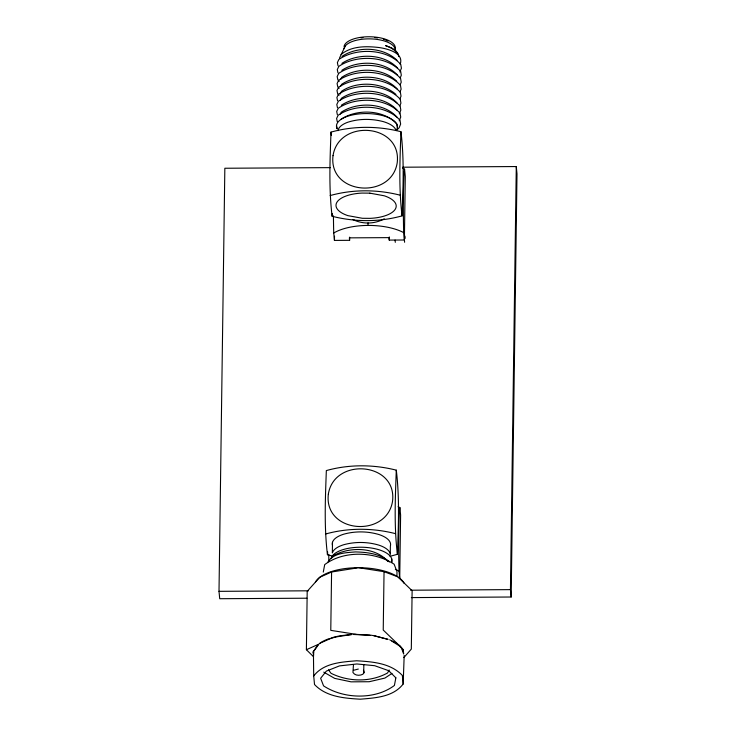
<?xml version="1.0" encoding="UTF-8"?>
<svg xmlns="http://www.w3.org/2000/svg" width="736" height="736" viewBox="0 0 736 736"><rect width="100%" height="100%" fill="white"/><g stroke="black" fill="none" stroke-linecap="round" stroke-linejoin="round"><path stroke-width="1.1" d="M306.921 598.212L219.714 598.718L219.006 591.33L224.839 168.25L330.4 167.633M313.591 656.797L306.397 649.713L307.197 591.348L319.792 577.263L331.586 572.001L358.616 567.704L384.045 571.688L397.744 576.803L412.123 590.741L411.314 649.097L403.88 657.561M349.646 237.148L349.6 240.322L334.448 240.414L334.503 236.182M331.586 572.001L330.777 630.356L356.206 634.349L372.112 635.324M332.488 542.322L332.35 552.902A29.173 12.31 0.8 0 1 343.381 544.833C354.936 541.567 367.402 541.724 378.893 545.137A29.173 12.31 0.8 0 1 390.181 553.398M363.832 664.682L363.722 672.722L363.483 670.266L364.072 672.824L362.756 674.296C359.619 675.869 354.954 675.731 352.949 672.474L353.464 664.571M368 225.428L368.037 222.852M384.045 571.688L383.235 630.053L397.854 644.129A45.503 19.21 0.8 0 1 399.887 645.748L400.568 646.622M402.785 168.268A43.755 18.474 0.8 0 1 404.561 169.151L405.269 176.539L404.395 240L389.243 240.092L389.28 236.918M390.264 554.502L390.374 546.038A29.173 12.31 0.8 0 0 379.04 534.566C367.549 531.144 355.083 530.996 343.528 534.253A29.173 12.31 0.8 0 0 332.543 545.542M396.934 576.178L396.989 571.66L394.137 564.218C374.56 551.338 343.767 550.298 324.696 564.622L323.279 572.093M411.332 597.595L511.161 597.016L510.453 589.628L516.286 166.548L402.684 167.21M511.161 597.016L516.994 173.935L516.286 166.548M339.535 57.969L345.359 45.88M319.341 643.531L313.416 651.636L313.702 675.97L314.52 684.517C326.26 696.909 344.246 698.225 360.281 699.2C375.369 697.921 393.162 697.066 403.172 684.002L404.184 655.454M331.007 132.112C329.976 160.144 328.725 188.361 332.12 216.274C354.853 222.07 379.445 222.198 402.068 215.86C403.098 187.827 404.349 159.62 400.954 131.707C378.221 125.902 353.63 125.773 331.007 132.112L331.32 135.378M332.12 216.274L332.304 213.514M332.037 555.993L327.456 554.732L327.64 551.972M400.954 131.707C399.924 159.73 398.673 187.947 402.068 215.86M327.456 554.732C324.061 526.82 325.312 498.603 326.342 470.58C348.965 464.241 373.557 464.361 396.29 470.166C395.26 498.198 394.008 526.415 397.403 554.318L390.025 556.306M397.403 554.318C398.434 526.295 399.685 498.079 396.29 470.166M400.163 64.299C404.34 52.845 387.182 48.686 379.049 47.536C366.316 46.028 351.422 45.871 341.062 54.519M399.887 71.972L401.414 68.227L400.752 64.4C386.566 48.447 355.939 47.656 338.891 59.432L337.373 62.597L338.036 65.835M400.172 78.016L401.313 75.201L400.66 71.383C386.464 55.43 355.847 54.639 338.799 66.406L337.281 69.58L337.944 72.818M400.071 84.999L401.221 82.184L400.559 78.356C386.372 62.404 355.746 61.622 338.707 73.388L337.18 76.562L337.852 79.801L339.25 81.337M399.979 91.982L401.12 89.166L400.467 85.339C386.271 69.386 355.654 68.595 338.606 80.371L337.088 83.536L337.75 86.784L339.149 88.32M399.878 98.955L401.028 96.149L400.375 92.322C386.179 76.369 355.552 75.578 338.514 87.354L336.987 90.519L337.658 93.766L339.057 95.303M399.786 105.938L400.927 103.123L400.274 99.305C386.078 83.352 355.46 82.561 338.413 94.328L336.895 97.502L337.557 100.74M399.308 113.859L400.835 110.106L400.182 106.288C385.986 90.335 355.359 89.544 338.321 101.31L336.803 104.484L337.465 107.723M399.206 120.842L400.734 117.088L400.08 113.261C385.885 97.308 355.267 96.526 338.22 108.293L336.702 111.458L337.364 114.706M340.796 79.212L341.706 77.335C357.402 66.838 383.134 67.795 396.75 81.264M340.694 86.195L341.614 84.318C357.503 73.766 384.082 74.584 397.284 89.074M340.142 94.116L341.513 91.292C357.034 80.822 381.864 82.018 395.931 94.401M340.51 100.16L341.421 98.274C357.31 87.722 383.888 88.55 397.09 103.04M340.317 114.117L341.228 112.24C357.116 101.688 383.695 102.506 396.897 117.006M389.151 669.999L387.559 672.971C370.364 682.465 348.468 681.904 331.016 673.302L328.504 669.861M328.008 561.844C333.675 552.883 346.049 552.681 355.543 551.926C367.31 552.239 380.337 553.693 389.399 561.973M331.237 558.569L332.525 556.729M313.702 675.97C323.711 662.897 341.504 662.05 356.583 660.772C372.628 661.747 390.614 663.062 402.353 675.446L403.172 684.002M396.226 130.576L399.114 127.816L400.642 124.071L399.988 120.244C385.793 104.291 355.166 103.5 338.128 115.276L336.61 118.441L337.272 121.688M341.992 56.387C357.687 45.899 383.419 46.856 397.035 60.324M341.9 63.37C357.788 52.826 384.367 53.645 397.569 68.135M341.798 70.352C357.696 59.8 384.275 60.628 397.477 75.118M341.32 105.257C357.218 94.705 383.787 95.524 396.989 110.023M341.127 119.214C357.024 108.67 383.594 109.489 396.796 123.979L397.385 127.457M391.957 673.44L384.9 678.077L369.187 681.729L351.054 681.84L334.659 678.371L323.748 672.124M333.169 555.8C349.278 546.563 375.378 546.719 387.964 561.513M384.247 218.804C374.882 224.103 362.627 224.434 353.022 219.558M306.397 649.713L318.182 644.451L312.984 652.124L313.784 655.068M330.133 195.574C352.756 189.235 377.347 189.364 400.08 195.169M325.468 534.042C348.091 527.703 372.683 527.822 395.407 533.628M353.381 670.321L358.312 669.061M356.206 634.349L353.611 634.478L370.042 635.242M219.006 591.33L308.504 590.806M410.624 590.208L510.453 589.628M372.839 635.444L388.065 639.372L373.446 635.518M389.675 639.786L396.824 643.439M391.754 641.084L401.12 646.962M399.381 645.877L403.282 650.054L403.659 654L401.47 647.947L402.141 648.177A45.503 19.21 0.8 0 1 403.227 649.888L403.282 650.054M397.136 53.342C394.588 49.266 389.878 47.178 385.554 45.595L391.58 47.923L395.793 50.756L398.259 53.949L398.719 56.617M313.416 651.636L313.941 653.09M336.508 125.424L337.171 128.662M404.947 236.09L405.168 238.363M404.561 169.151A43.755 1.84 89.7 0 0 403.687 232.613L404.616 242.273M395.066 240.056L395.287 242.328M389.243 240.092L389.004 237.627L349.37 237.857L349.6 240.322M399.887 507.61L400.605 514.998L399.731 578.459L399.013 571.072A43.755 1.84 89.7 0 1 399.887 507.61A43.755 18.474 0.8 0 0 398.121 506.727M333.426 215.841A43.755 1.84 89.7 0 0 333.739 233.018L334.448 240.414M391.681 558.716L391.699 562.543M328.845 560.97A43.755 1.84 89.7 0 1 328.753 554.3M395.342 569.351A43.755 18.474 0.8 0 1 399.013 571.072M331.237 558.1A30.48 12.871 0.8 0 1 365.369 547.372A30.48 12.871 0.8 0 1 391.699 562.083M333.739 233.018A43.755 18.474 0.8 0 1 403.687 232.613M337.999 130.658A29.173 12.31 0.8 0 1 347.686 122.277C359.085 118.551 371.533 118.588 383.097 121.56A29.173 12.31 0.8 0 1 395.674 129.49M337.134 128.782A30.48 12.871 0.8 0 1 367.54 113.583A30.48 12.871 0.8 0 1 396.492 129.941M344.006 48.64A25.668 10.838 0.8 0 1 370.328 38.879A25.668 10.838 0.8 0 1 395.278 49.827M360.898 37.83A24.49 10.341 0.8 0 1 362.931 37.564M374.56 37.518A24.49 10.341 0.8 0 1 377.651 37.904M383.373 39.183A24.49 10.341 0.8 0 1 388.148 41.032M344.034 46.524A25.668 10.838 0.8 0 1 371.478 36.8A25.668 10.838 0.8 0 1 395.241 48.65M315.385 582.13A45.476 19.2 0.8 0 1 319.102 577.815M319.792 577.263A45.476 19.2 0.8 0 1 357.126 567.714M358.616 567.704A45.476 19.2 0.8 0 1 397.744 576.803M398.535 577.346A45.476 19.2 0.8 0 1 404.202 583.418M328.348 494.114C323.592 533.361 386.704 538.439 392.546 501.216C397.302 461.978 334.19 456.9 328.348 494.114M333.022 155.655C328.256 194.902 391.377 199.98 397.21 162.757C401.966 123.51 338.854 118.432 333.022 155.655M395.858 677.838L394.404 685.455C374.955 700.074 343.528 699.016 323.555 685.869L320.638 678.279L326.379 671.076L339.462 665.905L356.896 663.973L374.679 665.703L388.737 670.708L395.858 677.838M320.602 642.675L319.893 643.255L333.086 637.404A45.503 19.21 0.8 0 1 340.86 635.683L351.918 634.478L336.297 636.907L327.741 639.152A45.503 19.21 0.8 0 0 320.602 642.675M369.84 193.145L361.974 193.08A30.112 12.714 0.8 0 0 336.968 202.179A30.112 12.714 0.8 0 0 347.926 215.648L362.36 218.288L370.226 218.353A30.112 12.714 0.8 0 0 395.232 209.263A30.112 12.714 0.8 0 0 384.275 195.794L369.84 193.145"/></g></svg>
